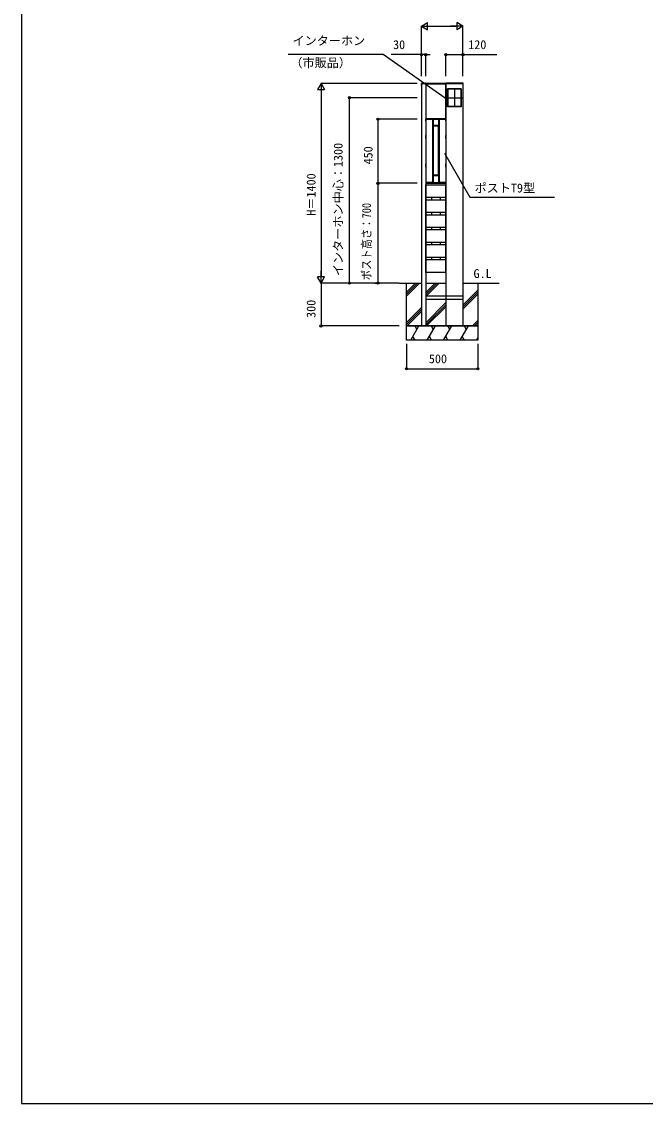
# Model space of a CAD drawing. Units: millimetres, scale not verified. Extents: x -4375 to 4375, y -6498 to 6471.
# Drawn here: x -4375 to 0, y -6498 to 1085 of the extents above; entities that cross this region are included whole.
import ezdxf
from ezdxf.enums import TextEntityAlignment as Align

# ---------------------------------------------------------------- set-up
doc = ezdxf.new("R2010")
doc.units = ezdxf.units.MM
doc.header["$LTSCALE"] = 30
for name, color, linetype in [('0-1_USER1', 3, 'Continuous'), ('0-2_YKK_A1', 4, 'Continuous'), ('0-3_YKK_D', 6, 'Continuous'), ('0-4_YKK_ZWAK', 7, 'Continuous')]:
    doc.layers.add(name, color=color, linetype=linetype)
doc.styles.add('ＭＳ ゴシック', font='')
doc.styles.get('ＭＳ ゴシック').set_extended_font_data('MS Gothic')

msp = doc.modelspace()

# ---------------------------------------------------------------- linework, layer by layer
at = {"layer": '0-2_YKK_A1'}
for p, q in [((-1572.47, 643.65), (-1570.65, 642.74)), ((-1572.47, 639.55), (-1570.65, 640.45)), ((-1571, 651.6), (-1570.94, 652.66)), ((-1570, 651.6), (-1571, 651.6)), ((-1570.5, 642.46), (-1570.65, 642.74)), ((-1570.5, 640.74), (-1570.65, 640.45)), ((-1570.5, 651.6), (-1540.5, 651.6)), ((-1570.5, 638), (-1570.5, 645.2)), ((-1541, 651.6), (-1570, 651.6)), ((-1569.94, 653.6), (-1541.06, 653.6)), ((-1399.5, 651.6), (-1279.5, 651.6)), ((-1399, 651.6), (-1280, 651.6)), ((-1280.06, 653.6), (-1398.94, 653.6)), ((-1292.25, 614.3), (-1386.75, 614.3)), ((-1386.7, 613.1), (-1386.7, 490.1)), ((-1339.5, 615.6), (-1339.5, 487.6)), ((-1292.3, 613.1), (-1292.3, 490.1)), ((-1280, 651.6), (-1279, 651.6)), ((-1279, 651.6), (-1279.06, 652.66)), ((-1394.7, 551.6), (-1284.3, 551.6)), ((-1292.25, 488.9), (-1386.75, 488.9)), ((-1540.07, 400.67), (-1540.07, -47.47)), ((-1539.73, 401.4), (-1540, 401.4)), ((-1540, 389.6), (-1540, 401.4)), ((-1540, 387.8), (-1540, -33.2)), ((-1539.59, 400.19), (-1539.59, -43.99)), ((-1539.2, 401.6), (-1539, 401.6)), ((-1539.07, 401.67), (-1400.93, 401.67)), ((-1539, 401.6), (-1401, 401.6)), ((-1491.5, 401.39), (-1493.9, 401.04)), ((-1492.9, 400.04), (-1492.9, -42.84)), ((-1488, 401.39), (-1491.5, 401.39)), ((-1490.5, 400.39), (-1490.5, -46.41)), ((-1488.5, 400.89), (-1488.5, 357.28)), ((-1488.43, 400.83), (-1488.43, 357.59)), ((-1488, 401.39), (-1487.94, 401.33)), ((-1452, 401.39), (-1452.06, 401.33)), ((-1448.5, 401.39), (-1452, 401.39)), ((-1451.57, 400.83), (-1451.57, 357.59)), ((-1451.5, 400.89), (-1451.5, 357.28)), ((-1449.5, 400.39), (-1449.5, -46.41)), ((-1448.5, 401.39), (-1446.1, 401.04)), ((-1447.1, 400.04), (-1447.1, -42.7)), ((-1400.8, 401.6), (-1401, 401.6)), ((-1400.41, 400.19), (-1400.41, -43.85)), ((-1400.27, 401.4), (-1400, 401.4)), ((-1400, 389.6), (-1400, 401.4)), ((-1400, 387.8), (-1400, -33.2)), ((-1399.93, 400.67), (-1399.93, -47.47)), ((-1489.68, 354.78), (-1489.68, 8.42)), ((-1489.68, 354.78), (-1489.5, 354.6)), ((-1489.5, 354.6), (-1489.5, 8.6)), ((-1488.66, 354.1), (-1488.66, 9.1)), ((-1488.5, 357.28), (-1488.43, 357.59)), ((-1488.43, 353.88), (-1488.43, 9.32)), ((-1488, 356.78), (-1487.95, 357.1)), ((-1488, 356.78), (-1487.68, 356.78)), ((-1487.68, 356.78), (-1487.5, 356.6)), ((-1487.66, 355.1), (-1452.34, 355.1)), ((-1452.5, 356.6), (-1487.5, 356.6)), ((-1452.32, 356.78), (-1452.5, 356.6)), ((-1452, 356.78), (-1452.32, 356.78)), ((-1452, 356.78), (-1452.05, 357.1)), ((-1451.5, 357.28), (-1451.57, 357.59)), ((-1451.57, 353.88), (-1451.57, 9.32)), ((-1451.34, 354.1), (-1451.34, 9.1)), ((-1450.32, 354.78), (-1450.5, 354.6)), ((-1450.5, 8.6), (-1450.5, 354.6)), ((-1450.32, 8.42), (-1450.32, 354.78)), ((-1540, 281.85), (-1540.5, 281.85)), ((-1540, 271.35), (-1540.5, 271.35)), ((-1400, 281.85), (-1399.5, 281.85)), ((-1400, 271.35), (-1399.5, 271.35)), ((-1540, 81.85), (-1540.5, 81.85)), ((-1400, 81.85), (-1399.5, 81.85)), ((-1540, 71.35), (-1540.5, 71.35)), ((-1489.68, 8.42), (-1489.5, 8.6)), ((-1488.5, 5.92), (-1488.5, -46)), ((-1488.43, 5.61), (-1488.5, 5.92)), ((-1488.43, 5.61), (-1488.43, -43.62)), ((-1488, 6.42), (-1487.68, 6.42)), ((-1487.95, 6.1), (-1488, 6.42)), ((-1487.68, 6.42), (-1487.5, 6.6)), ((-1452.34, 8.1), (-1487.66, 8.1)), ((-1487.5, 6.6), (-1452.5, 6.6)), ((-1452.32, 6.42), (-1452.5, 6.6)), ((-1452, 6.42), (-1452.32, 6.42)), ((-1452.05, 6.1), (-1452, 6.42)), ((-1451.57, 5.61), (-1451.5, 5.92)), ((-1451.57, 5.61), (-1451.57, -43.62)), ((-1451.5, 5.92), (-1451.5, -46)), ((-1450.32, 8.42), (-1450.5, 8.6)), ((-1400, 71.35), (-1399.5, 71.35)), ((-1540.5, -61.4), (-1540, -61.4)), ((-1540.5, -672.4), (-1540.5, -61.4)), ((-1540, -33.6), (-1540, -48.2)), ((-1539.73, -48.2), (-1540, -48.2)), ((-1539.59, -43.99), (-1539.71, -47.1)), ((-1539.2, -48.4), (-1539, -48.4)), ((-1539.07, -48.47), (-1520.82, -48.47)), ((-1401, -48.4), (-1539, -48.4)), ((-1518.45, -48.33), (-1520.82, -48.47)), ((-1509.18, -48.47), (-1511.55, -48.33)), ((-1509.18, -48.47), (-1474.47, -48.47)), ((-1492.9, -42.84), (-1491.46, -46.99)), ((-1491.47, -48.25), (-1490.44, -48.26)), ((-1491.46, -46.99), (-1490.47, -47.22)), ((-1490.5, -46.41), (-1490.47, -47.22)), ((-1465.53, -48.47), (-1430.82, -48.47)), ((-1451.5, -46), (-1451.57, -44.12)), ((-1448.53, -48.26), (-1449.56, -48.26)), ((-1449.53, -47.22), (-1449.5, -46.41)), ((-1449.53, -47.22), (-1448.5, -46.98)), ((-1448.5, -46.98), (-1447.1, -42.7)), ((-1428.45, -48.33), (-1430.82, -48.47)), ((-1419.18, -48.47), (-1421.55, -48.33)), ((-1419.18, -48.47), (-1400.93, -48.47)), ((-1400.8, -48.4), (-1401, -48.4)), ((-1400.3, -47.1), (-1400.41, -43.85)), ((-1400.27, -48.2), (-1400, -48.2)), ((-1400, -33.6), (-1400, -48.2)), ((-1399.5, -61.4), (-1400, -61.4)), ((-1399.5, -672.4), (-1399.5, -61.4)), ((-1500.5, -148.4), (-1500.5, -163.4)), ((-1439.5, -148.4), (-1439.5, -163.4)), ((-1500.5, -253.4), (-1500.5, -268.4)), ((-1439.5, -253.4), (-1439.5, -268.4)), ((-1500.5, -358.4), (-1500.5, -373.4)), ((-1439.5, -358.4), (-1439.5, -373.4)), ((-1500.5, -463.4), (-1500.5, -478.4)), ((-1439.5, -463.4), (-1439.5, -478.4)), ((-1500.5, -568.4), (-1500.5, -583.4)), ((-1439.5, -568.4), (-1439.5, -583.4)), ((-1540.5, -672.4), (-1540, -672.4)), ((-1399.5, -672.4), (-1400, -672.4)), ((-1725, -748.4), (-1570.5, -748.4)), ((-1675, -748.4), (-1570.5, -748.4)), ((-1675, -811.42), (-1611.98, -748.4)), ((-1675, -825.56), (-1597.84, -748.4)), ((-1675, -839.7), (-1583.7, -748.4)), ((-1540.5, -748.4), (-1399.5, -748.4)), ((-1540.5, -748.4), (-1399.5, -748.4)), ((-1540.5, -814.05), (-1474.85, -748.4)), ((-1540.5, -828.19), (-1460.71, -748.4)), ((-1535.06, -836.9), (-1446.56, -748.4)), ((-1279.5, -748.4), (-1025, -748.4)), ((-1279.5, -902.32), (-1175, -797.82)), ((-1279.5, -916.46), (-1175, -811.96)), ((-1279.5, -930.6), (-1175, -826.1)), ((-1540.5, -836.9), (-1281.5, -836.9)), ((-1540.5, -836.9), (-1540.5, -859.9)), ((-1540.5, -859.9), (-1281.5, -859.9)), ((-1540.5, -1026.18), (-1399.5, -885.18)), ((-1540.5, -1040.33), (-1399.5, -899.33)), ((-1281.5, -836.9), (-1281.5, -859.9)), ((-1675, -1023.55), (-1570.5, -919.05)), ((-1675, -1037.69), (-1570.5, -933.19)), ((-1671.56, -1048.4), (-1570.5, -947.34)), ((-1534.43, -1048.4), (-1399.5, -913.47)), ((-1645.91, -1148.4), (-1588.17, -1048.4)), ((-1617.91, -1048.4), (-1603.04, -1074.15)), ((-1570.5, -1048.4), (-1540.5, -1048.4)), ((-1530.44, -1148.4), (-1472.7, -1048.4)), ((-1502.44, -1048.4), (-1487.57, -1074.15)), ((-1414.97, -1148.4), (-1357.23, -1048.4)), ((-1399.5, -1048.4), (-1279.5, -1048.4)), ((-1386.97, -1048.4), (-1372.1, -1074.15)), ((-1299.5, -1148.4), (-1241.76, -1048.4)), ((-1271.5, -1048.4), (-1256.63, -1074.15)), ((-1213.45, -1048.4), (-1175, -1009.95)), ((-1199.31, -1048.4), (-1175, -1024.09)), ((-1185.17, -1048.4), (-1175, -1038.23)), ((-1615.77, -1148.17), (-1630.77, -1122.19)), ((-1500.3, -1148.17), (-1515.3, -1122.19)), ((-1384.83, -1148.17), (-1399.83, -1122.19)), ((-1269.36, -1148.17), (-1284.36, -1122.19)), ((-1184.03, -1148.4), (-1175, -1132.76)), ((-1560.3, -1148.17), (-1560.17, -1148.4)), ((-1444.83, -1148.17), (-1444.7, -1148.4)), ((-1329.36, -1148.17), (-1329.23, -1148.4)), ((-1213.89, -1148.17), (-1213.76, -1148.4))]:
    msp.add_line(p, q, dxfattribs=at)
for points in [[(-1570.5, 651.6), (-1570.5, -748.4), (-1570.5, -1048.4)], [(-1540.06, 652.66), (-1540, 651.6), (-1541, 651.6)], [(-1540.5, 651.6), (-1540.5, -748.4), (-1540.5, -1048.4)], [(-1399.94, 652.66), (-1400, 651.6), (-1399, 651.6)], [(-1399.5, 651.6), (-1399.5, -748.4), (-1399.5, -1048.4)], [(-1387, 613.1), (-1385.5, 613.1), (-1385.5, 490.1), (-1387, 490.1)], [(-1292.25, 614.6), (-1292.25, 613.1), (-1386.75, 613.1), (-1386.75, 614.6)], [(-1292, 613.1), (-1293.5, 613.1), (-1293.5, 490.1), (-1292, 490.1)], [(-1279.5, 651.6), (-1279.5, -748.4), (-1279.5, -1048.4)], [(-1292.25, 488.6), (-1292.25, 490.1), (-1386.75, 490.1), (-1386.75, 488.6)], [(-1540, -59.4), (-1540.5, -59.4), (-1540.5, -61.4), (-1540, -61.4)], [(-1538.7, -48.14), (-1537.23, -48.13), (-1535.75, -48.12), (-1534.27, -48.11), (-1532.79, -48.1), (-1531.31, -48.09), (-1529.83, -48.08), (-1528.34, -48.08), (-1526.86, -48.07), (-1525.37, -48.06), (-1523.88, -48.05), (-1522.39, -48.05), (-1520.9, -48.04), (-1519.41, -48.04), (-1517.92, -48.03), (-1516.43, -48.03), (-1514.93, -48.02), (-1513.44, -48.02), (-1511.94, -48.01), (-1510.45, -48.01), (-1508.95, -48), (-1507.45, -48), (-1505.95, -48), (-1504.46, -48), (-1502.96, -47.99), (-1501.46, -47.99), (-1499.96, -47.99), (-1498.46, -47.99), (-1496.96, -47.99), (-1495.46, -47.99), (-1493.96, -47.99), (-1492.46, -47.99)], [(-1493.9, -43.84), (-1495.45, -43.84), (-1497, -43.84), (-1498.55, -43.84), (-1500.1, -43.85), (-1501.65, -43.85), (-1503.19, -43.85), (-1504.74, -43.85), (-1506.29, -43.85), (-1507.84, -43.86), (-1509.39, -43.86), (-1510.93, -43.86), (-1512.48, -43.87), (-1514.02, -43.87), (-1515.57, -43.88), (-1517.11, -43.88), (-1518.65, -43.89), (-1520.19, -43.89), (-1521.73, -43.9), (-1523.27, -43.91), (-1524.81, -43.91), (-1526.35, -43.92), (-1527.88, -43.93), (-1529.42, -43.93), (-1530.95, -43.94), (-1532.48, -43.95), (-1534.01, -43.96), (-1535.54, -43.97), (-1537.06, -43.98), (-1538.59, -43.99)], [(-1488.43, -44.12), (-1488.5, -46), (-1489.5, -46.2), (-1490.5, -46.41)], [(-1490.44, -48.26), (-1489.18, -48.27), (-1487.92, -48.28), (-1486.65, -48.28), (-1485.38, -48.29), (-1484.11, -48.3), (-1482.84, -48.3), (-1481.56, -48.31), (-1480.28, -48.32), (-1479, -48.32), (-1477.72, -48.32), (-1476.43, -48.33), (-1475.15, -48.33), (-1473.86, -48.33), (-1472.58, -48.33), (-1471.29, -48.33), (-1470, -48.34), (-1468.71, -48.33), (-1467.42, -48.33), (-1466.14, -48.33), (-1464.85, -48.33), (-1463.57, -48.33), (-1462.28, -48.32), (-1461, -48.32), (-1459.72, -48.32), (-1458.44, -48.31), (-1457.16, -48.3), (-1455.89, -48.3), (-1454.62, -48.29), (-1453.35, -48.28), (-1452.08, -48.28), (-1450.82, -48.27), (-1449.56, -48.26)], [(-1452.06, -44.12), (-1453.28, -44.13), (-1454.51, -44.14), (-1455.74, -44.15), (-1456.97, -44.16), (-1458.2, -44.16), (-1459.44, -44.17), (-1460.68, -44.17), (-1461.92, -44.18), (-1463.16, -44.18), (-1464.4, -44.18), (-1465.64, -44.19), (-1466.89, -44.19), (-1468.13, -44.19), (-1469.38, -44.19), (-1470.62, -44.19), (-1471.87, -44.19), (-1473.11, -44.19), (-1474.36, -44.19), (-1475.6, -44.18), (-1476.84, -44.18), (-1478.08, -44.18), (-1479.32, -44.17), (-1480.56, -44.17), (-1481.8, -44.16), (-1483.03, -44.16), (-1484.26, -44.15), (-1485.49, -44.14), (-1486.72, -44.13), (-1487.94, -44.12)], [(-1449.5, -46.41), (-1450.5, -46.2), (-1451.5, -46)], [(-1447.5, -47.98), (-1446, -47.98), (-1444.51, -47.98), (-1443.01, -47.98), (-1441.51, -47.98), (-1440.01, -47.98), (-1438.51, -47.99), (-1437.01, -47.99), (-1435.52, -47.99), (-1434.02, -47.99), (-1432.52, -48), (-1431.03, -48), (-1429.53, -48), (-1428.03, -48.01), (-1426.54, -48.01), (-1425.05, -48.02), (-1423.55, -48.02), (-1422.06, -48.03), (-1420.57, -48.03), (-1419.08, -48.04), (-1417.59, -48.04), (-1416.11, -48.05), (-1414.62, -48.06), (-1413.13, -48.06), (-1411.65, -48.07), (-1410.17, -48.08), (-1408.69, -48.09), (-1407.21, -48.09), (-1405.73, -48.1), (-1404.25, -48.11), (-1402.78, -48.12), (-1401.3, -48.13)], [(-1401.41, -43.84), (-1402.94, -43.83), (-1404.46, -43.82), (-1405.99, -43.81), (-1407.52, -43.8), (-1409.05, -43.8), (-1410.58, -43.79), (-1412.12, -43.78), (-1413.65, -43.77), (-1415.19, -43.77), (-1416.73, -43.76), (-1418.27, -43.75), (-1419.81, -43.75), (-1421.35, -43.74), (-1422.89, -43.74), (-1424.43, -43.73), (-1425.98, -43.73), (-1427.52, -43.72), (-1429.07, -43.72), (-1430.61, -43.71), (-1432.16, -43.71), (-1433.71, -43.71), (-1435.26, -43.7), (-1436.81, -43.7), (-1438.35, -43.7), (-1439.9, -43.7), (-1441.45, -43.7), (-1443, -43.7), (-1444.55, -43.7), (-1446.1, -43.7)], [(-1400, -59.4), (-1399.5, -59.4), (-1399.5, -61.4), (-1400, -61.4)], [(-1540, -670.4), (-1540.5, -670.4), (-1540.5, -672.4), (-1540, -672.4)], [(-1400, -670.4), (-1399.5, -670.4), (-1399.5, -672.4), (-1400, -672.4)], [(-1279.5, -748.4), (-1175, -748.4), (-1175, -1048.4), (-1675, -1048.4), (-1675, -748.4)]]:
    msp.add_lwpolyline(points, dxfattribs=at)
for points in [[(-1399.5, 651.6), (-1540.5, 651.6), (-1540.5, 649.6), (-1399.5, 649.6)], [(-1400, 649.6), (-1540, 649.6), (-1540, 404.6), (-1400, 404.6)], [(-1292, 488.6), (-1387, 488.6), (-1387, 614.6), (-1292, 614.6)], [(-1399.5, 404.6), (-1540.5, 404.6), (-1540.5, 402.6), (-1399.5, 402.6)], [(-1540.5, 287.85), (-1540, 287.85), (-1540, 265.35), (-1540.5, 265.35)], [(-1399.5, 287.85), (-1400, 287.85), (-1400, 265.35), (-1399.5, 265.35)], [(-1540.5, 87.85), (-1540, 87.85), (-1540, 65.35), (-1540.5, 65.35)], [(-1399.5, 87.85), (-1400, 87.85), (-1400, 65.35), (-1399.5, 65.35)], [(-1540, -58.4), (-1400, -58.4), (-1400, -148.4), (-1540, -148.4)], [(-1540, -163.4), (-1400, -163.4), (-1400, -253.4), (-1540, -253.4)], [(-1540, -268.4), (-1400, -268.4), (-1400, -358.4), (-1540, -358.4)], [(-1540, -373.4), (-1400, -373.4), (-1400, -463.4), (-1540, -463.4)], [(-1540, -478.4), (-1400, -478.4), (-1400, -568.4), (-1540, -568.4)], [(-1540, -583.4), (-1400, -583.4), (-1400, -673.4), (-1540, -673.4)], [(-1675, -1048.4), (-1175, -1048.4), (-1175, -1148.4), (-1675, -1148.4)]]:
    msp.add_lwpolyline(points, close=True, dxfattribs=at)
for centre, radius, start, end in [((-1568.8, 641.6), 4.2, 117.28096, 242.71904), ((-1569.94, 652.6), 1, 90, 176.5), ((-1570.65, 645.2), 0.154, 0, 117.28096), ((-1570.65, 638), 0.154, 242.71904, 0), ((-1541.06, 652.6), 1, 3.5, 90), ((-1398.94, 652.6), 1, 90, 176.5), ((-1280.06, 652.6), 1, 3.5, 90), ((-1539.07, 400.67), 1, 90, 180), ((-1539.2, 400.8), 0.8, 90, 131.40962), ((-1538.59, 400.19), 1, 89.62807, 180), ((-1493.9, 400.04), 1, 0, 89.992), ((-1491.5, 400.39), 1, 0, 90), ((-1488, 400.89), 0.5, 90, 180), ((-1487.93, 400.83), 0.5, 90.40692, 180), ((-1452.07, 400.83), 0.5, 0, 89.59308), ((-1452, 400.89), 0.5, 0, 90), ((-1448.5, 400.39), 1, 90, 180), ((-1446.1, 400.04), 1, 90.008, 180), ((-1401.41, 400.19), 1, 0, 90.37193), ((-1400.93, 400.67), 1, 0, 90), ((-1400.8, 400.8), 0.8, 48.59038, 90), ((-1487.68, 354.78), 2, 90, 180), ((-1487.5, 354.6), 2, 90, 180), ((-1487.66, 354.1), 1, 90, 180), ((-1488, 357.28), 0.5, 180, 270), ((-1487.93, 357.59), 0.5, 180, 267.94447), ((-1487.43, 353.88), 1, 90.3952, 180), ((-1452.57, 353.88), 1, 0, 89.6048), ((-1452.5, 354.6), 2, 0, 90), ((-1452.34, 354.1), 1, 0, 90), ((-1452.32, 354.78), 2, 0, 90), ((-1452.07, 357.59), 0.5, 272.05553, 360), ((-1452, 357.28), 0.5, 270, 0), ((-1487.68, 8.42), 2, 180, 270), ((-1487.5, 8.6), 2, 180, 270), ((-1487.66, 9.1), 1, 180, 270), ((-1488, 5.92), 0.5, 90, 180), ((-1487.43, 9.32), 1, 180, 269.6048), ((-1487.93, 5.61), 0.5, 92.05553, 180), ((-1452.57, 9.32), 1, 270.3952, 360), ((-1452.5, 8.6), 2, 270, 0), ((-1452.34, 9.1), 1, 270, 0), ((-1452.32, 8.42), 2, 270, 0), ((-1452.07, 5.61), 0.5, 0, 87.94447), ((-1452, 5.92), 0.5, 0, 90), ((-1539.07, -47.47), 1, 180, 270), ((-1539.2, -47.6), 0.8, 228.59038, 270), ((-1538.71, -47.14), 1, 177.95183, 270.38106), ((-1538.59, -42.99), 1, 180, 270.36679), ((-1493.9, -42.84), 1, 270.00672, 0), ((-1492.46, -46.99), 1, 269.99511, 0), ((-1491.47, -47.25), 1, 270, 1.85259), ((-1487.93, -43.62), 0.5, 180, 269.57692), ((-1452.07, -43.62), 0.5, 270.42735, 360), ((-1448.53, -47.26), 1, 178.14741, 270), ((-1447.5, -46.98), 1, 180, 270.00457), ((-1446.1, -42.7), 1, 180, 269.99328), ((-1401.41, -42.84), 1, 269.633, 360), ((-1401.3, -47.13), 1, 269.61919, 1.91087), ((-1400.93, -47.47), 1, 270, 0), ((-1400.8, -47.6), 0.8, 270, 311.40962)]:
    msp.add_arc(centre, radius, start, end, dxfattribs=at)
for centre, major_axis, ratio, start_param, end_param in [((-1492.9, 409.77), (-250, 0), 0.034921, 1.3869999, 1.5667969), ((-1470, 398.25), (90, 0), 0.034921, 1.3701536, 1.771439), ((-1447.1, 409.77), (250, 0), 0.034921, 4.7163884, 4.8961854), ((-1470, 372.65), (90, 0), 0.176327, 4.5115832, 4.9131947), ((-1470, 351.8), (-90, 0), 0.034921, 4.5173745, 4.9074035), ((-1470, -9.45), (90, 0), 0.176327, 1.3699906, 1.7716021), ((-1470, 11.4), (-90, 0), 0.034921, 1.3757818, 1.7658109), ((-1515, -48.4), (4, 0), 0.034921, 0.5325041, 2.6090886), ((-1470, -48.61), (6, 0), 0.034921, 0.7297277, 2.411865), ((-1425, -48.4), (4, 0), 0.034921, 0.5325041, 2.6090886)]:
    msp.add_ellipse(centre, major_axis=major_axis, ratio=ratio, start_param=start_param, end_param=end_param, dxfattribs=at)
at = {"layer": '0-3_YKK_D'}
for p, q in [((-1570.5, 1053.6), (-1527.2, 1078.6)), ((-1527.2, 1028.6), (-1527.2, 1078.6)), ((-1279.5, 1053.6), (-1322.8, 1078.6)), ((-1322.8, 1078.6), (-1322.8, 1028.6)), ((-1570.5, 702.6), (-1570.5, 1054.6)), ((-1570.5, 1053.6), (-1527.2, 1028.6)), ((-1570.5, 1053.6), (-1483.9, 1053.6)), ((-1520.5, 1053.6), (-1329.5, 1053.6)), ((-1279.5, 1053.6), (-1366.1, 1053.6)), ((-1279.5, 1053.6), (-1322.8, 1028.6)), ((-1279.5, 702.6), (-1279.5, 1054.6)), ((-1570.5, 853.6), (-1783.51, 853.6)), ((-1570.5, 702.6), (-1570.5, 854.6)), ((-1540.5, 853.6), (-1570.5, 853.6)), ((-1540.5, 702.6), (-1540.5, 854.6)), ((-1540.5, 853.6), (-1510.5, 853.6)), ((-1399.5, 702.6), (-1399.5, 854.6)), ((-1279.5, 702.6), (-1279.5, 854.6)), ((-2275, 651.6), (-2300, 608.3)), ((-2300, 608.3), (-2250, 608.3)), ((-1601.5, 651.6), (-2276, 651.6)), ((-2275, 651.6), (-2250, 608.3)), ((-2275, 651.6), (-2275, 565)), ((-2275, 601.6), (-2275, -698.4)), ((-1601.5, 551.6), (-2076, 551.6)), ((-2075, -748.4), (-2075, 551.6)), ((-1601.5, 401.6), (-1876, 401.6)), ((-1875, -48.4), (-1875, 401.6)), ((-1601.5, -48.4), (-1876, -48.4)), ((-1601.5, -48.4), (-1876, -48.4)), ((-1875, -748.4), (-1875, -48.4)), ((-2275, -748.4), (-2275, -661.8)), ((-2275, -748.4), (-2300, -705.1)), ((-2250, -705.1), (-2300, -705.1)), ((-1726, -748.4), (-2276, -748.4)), ((-1726, -748.4), (-2276, -748.4)), ((-2275, -748.4), (-2250, -705.1)), ((-2275, -748.4), (-2275, -1048.4)), ((-1726, -748.4), (-2076, -748.4)), ((-1898.5, -748.4), (-1874, -748.4)), ((-1726, -1048.4), (-2276, -1048.4)), ((-1675, -1174.4), (-1675, -1349.4)), ((-1175, -1174.4), (-1175, -1349.4)), ((-1675, -1348.4), (-1175, -1348.4))]:
    msp.add_line(p, q, dxfattribs=at)
for points in [[(-1387, 537.72), (-1839.72, 854.72), (-2506.51, 854.72)], [(-1399.5, 853.6), (-1279.5, 853.6), (-1041.43, 853.6)], [(-1408.69, 162.85), (-1230.15, -146.4), (-638.22, -146.4)]]:
    msp.add_lwpolyline(points, dxfattribs=at)
for centre in [(-1570.5, 853.6), (-1540.5, 853.6), (-1399.5, 853.6), (-1279.5, 853.6), (-2075, 551.6), (-1875, 401.6), (-1875, -48.4), (-1875, -48.4), (-2075, -748.4), (-1875, -748.4), (-2275, -1048.4), (-1675, -1348.4), (-1175, -1348.4)]:
    msp.add_circle(centre, 7.5, dxfattribs=at)
at = {"layer": '0-4_YKK_ZWAK'}
msp.add_line((-4375, 6251.6), (-4375, -6498.4), dxfattribs=at)
msp.add_lwpolyline([(-4375, -6498.4), (4375, -6498.4), (4375, 6251.6)], dxfattribs=at)

# ---------------------------------------------------------------- texts
at = {"layer": '0-1_USER1', "style": 'ＭＳ ゴシック'}
msp.add_text('G.L', height=62.32, dxfattribs=at).set_placement((-1205.25, -731.01), align=Align.BOTTOM_LEFT)
at = {"layer": '0-3_YKK_D', "style": 'ＭＳ ゴシック'}
for s, p in [('インターホン', (-2475.09, 901.52)), ('30', (-1769.79, 873.6)), ('120', (-1242.54, 873.6)), ('（市販品）', (-2490.07, 746.82)), ('ポストT9型', (-1198.2, -131.17)), ('500', (-1518.69, -1328.4))]:
    msp.add_text(s, height=62.32, dxfattribs=at).set_placement(p, align=Align.BOTTOM_LEFT)
for s, p in [('インターホン中心：1300', (-2105.14, -699.44)), ('450', (-1895, 83.87)), ('H＝1400', (-2295, -275.63)), ('300', (-2295, -992.09))]:
    msp.add_text(s, height=62.32, rotation=90, dxfattribs=at).set_placement(p, align=Align.BOTTOM_LEFT)
at = {"layer": '0-3_YKK_D', "style": 'ＭＳ ゴシック', "width": 0.85}
msp.add_text('ポスト高さ：700', height=62.32, rotation=90, dxfattribs=at).set_placement((-1906.11, -727.84), align=Align.BOTTOM_LEFT)

doc.saveas('drawing.dxf')
